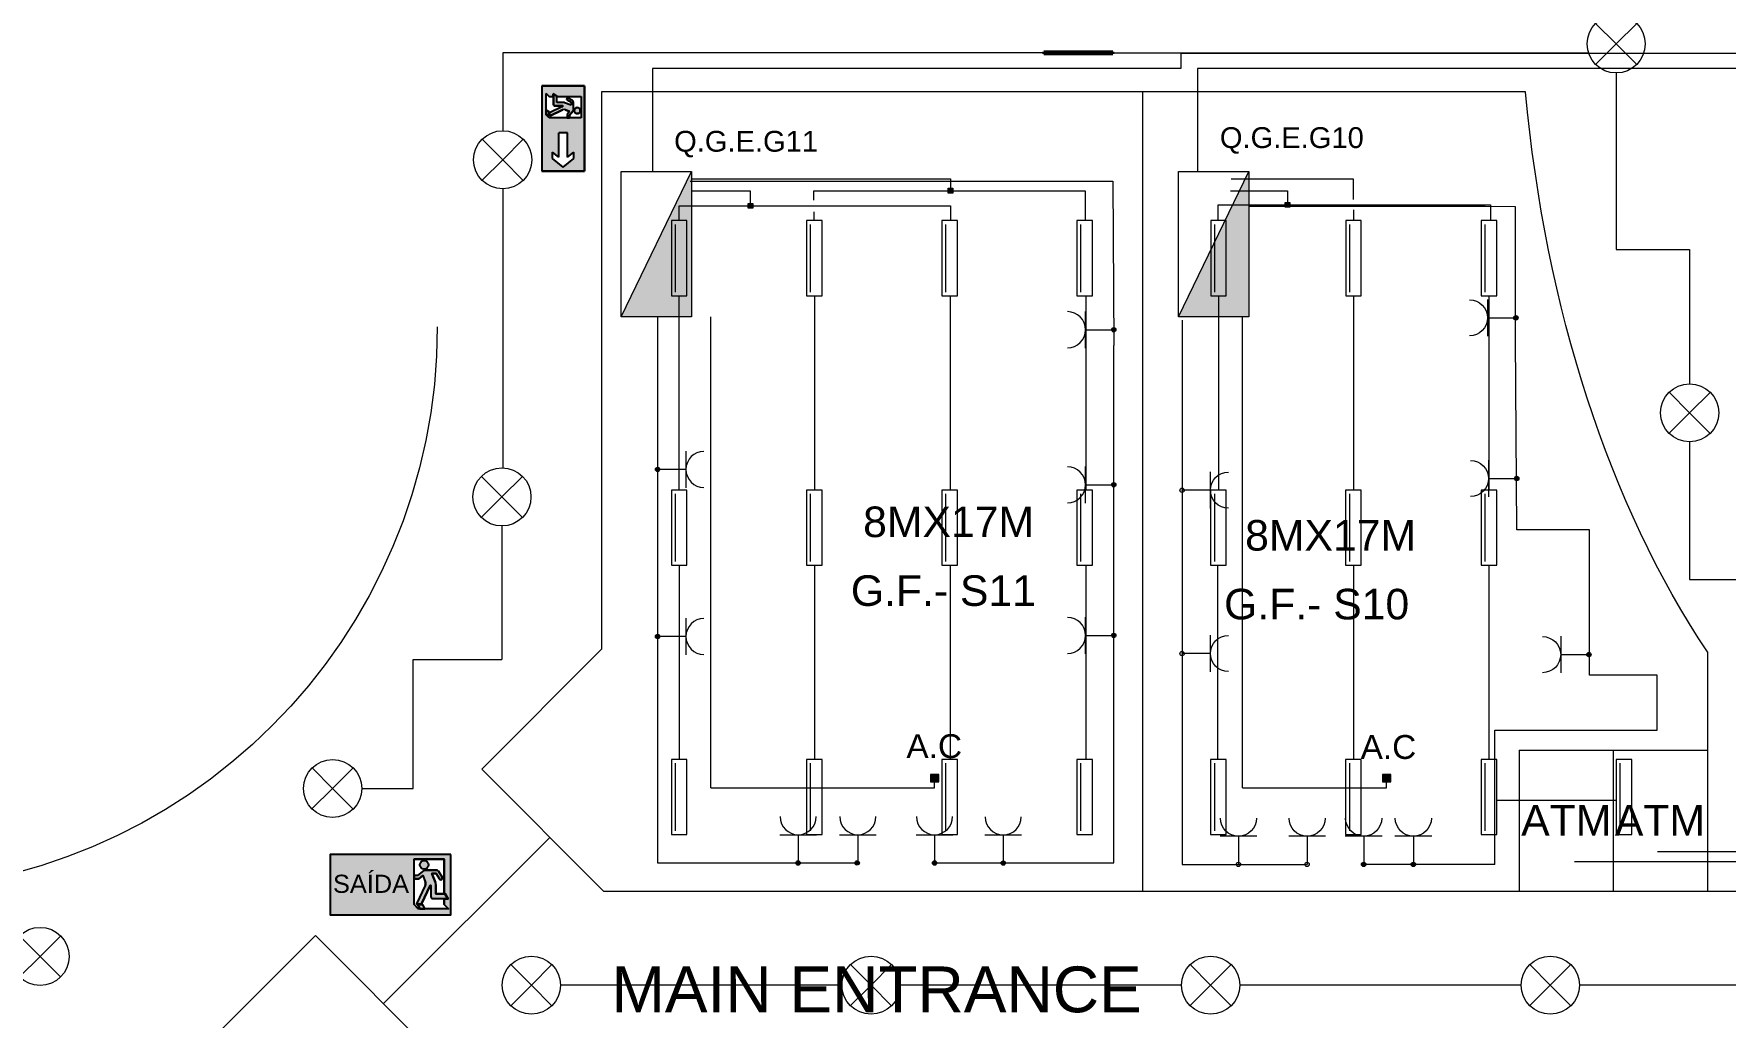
# Model space of a CAD drawing. Extents: x -17539 to 1421, y -3169 to 802964.
# Drawn here: x 84.56 to 120.51, y 365.69 to 386.6 of the extents above; entities that cross this region are included whole.
import ezdxf
from ezdxf.enums import TextEntityAlignment as Align

# ---------------------------------------------------------------- set-up
doc = ezdxf.new("R2010")
doc.units = 0
doc.header["$LTSCALE"] = 25
doc.header["$MEASUREMENT"] = 0
doc.linetypes.add('DASHED2', pattern=[0.375, 0.25, -0.125])
doc.layers.get('0').update_dxf_attribs({"lineweight": 9})
for name, color, linetype, lineweight in [('Iluminação', 10, 'Continuous', 9), ('Quadros', 50, 'Continuous', 9), ('www.cadblocksfree.com', 7, 'Continuous', 9)]:
    doc.layers.add(name, color=color, linetype=linetype, lineweight=lineweight)
doc.layers.add('Simbologia de Emergência', color=6, linetype='Continuous')
doc.layers.add('Tomadas', color=3, linetype='Continuous', lineweight=9, true_color=0x00f500)
doc.styles.add('AGORA COTA', font='arial.ttf')
doc.styles.add('ROMANS', font='arial.ttf')
doc.styles.get("Standard").update_dxf_attribs({"font": 'arial.ttf'})

# ---------------------------------------------------------------- blocks, each defined once
blk = doc.blocks.new('Iluminárias 1')
at = {"layer": 'Iluminação'}
blk.add_line((0.079, 0.079), (1.521, 0.079), dxfattribs=at)
blk.add_lwpolyline([(0, 0), (1.6, 0), (1.6, 0.332), (0, 0.332)], close=True, dxfattribs=at)
blk = doc.blocks.new('Ponto de Luz')
for q in [(-0.437, 0.437), (0.438, 0.436), (-0.438, -0.436), (0.437, -0.437)]:
    blk.add_line((0, 0), q)
blk.add_circle((0, 0), 0.618)
blk = doc.blocks.new('Luminária 4')
at = {"layer": 'Iluminação', "lineweight": 40}
for p, q in [((0.733, 0.043), (-0.734, 0.043)), ((-0.734, 0.043), (-0.734, 0)), ((-0.734, 0), (0.733, 0)), ((0.733, 0), (0.733, 0.043))]:
    blk.add_line(p, q, dxfattribs=at)
at = {"layer": 'Iluminação', "lineweight": 30}
blk.add_line((-0.667, 0.008), (0.679, 0.008), dxfattribs=at)
blk = doc.blocks.new('Caixa de Derivação')
at = {"layer": 'Iluminação'}
h = blk.add_hatch(color=256, dxfattribs=at)
h.dxf.hatch_style = 1
h.paths.add_polyline_path([(0.052, 0.051), (-0.048, 0.051), (-0.048, -0.049), (0.052, -0.049)])
blk.add_lwpolyline([(-0.048, 0.051), (0.052, 0.051), (0.052, -0.049), (-0.048, -0.049)], close=True, dxfattribs=at)
blk = doc.blocks.new('emergencia saida')
at = {"layer": 'Simbologia de Emergência'}
h = blk.add_hatch(color=98, dxfattribs=at)
h.paths.add_polyline_path([(-0.097, 0.169), (-0.097, 1.056), (-1.871, 1.056), (-1.871, 0.169)])
h.paths.add_polyline_path([(-0.638, 0.322), (-0.638, 0.988), (-0.194, 0.988), (-0.194, 0.486), (-0.185, 0.486), (-0.137, 0.406), (-0.194, 0.406), (-0.194, 0.322), (-0.131, 0.259), (-0.575, 0.259)], flags=16)
h.paths.add_polyline_path([(-0.552, 0.906, -1), (-0.426, 0.906, -1)], flags=0)
h.paths.add_polyline_path([(-0.582, 0.323), (-0.511, 0.323), (-0.481, 0.259), (-0.552, 0.259)], flags=0)
h.paths.add_polyline_path([(-0.474, 0.602, 0.215507), (-0.473, 0.66), (-0.51, 0.748), (-0.568, 0.7), (-0.638, 0.7), (-0.638, 0.747), (-0.585, 0.747), (-0.501, 0.817, -0.204141), (-0.48, 0.826), (-0.305, 0.826, -0.263654), (-0.28, 0.812), (-0.226, 0.722, -1), (-0.266, 0.698), (-0.315, 0.779), (-0.377, 0.779), (-0.322, 0.644, -0.095479), (-0.317, 0.617), (-0.317, 0.481), (-0.187, 0.481), (-0.145, 0.41), (-0.366, 0.41, -0.414214), (-0.389, 0.433), (-0.389, 0.599, 0.740976), (-0.403, 0.6), (-0.53, 0.331), (-0.601, 0.331)], flags=0)
for p, q in [((-0.097, 0.169), (-0.097, 1.056)), ((-0.194, 0.988), (-0.638, 0.988)), ((-0.585, 0.747), (-0.638, 0.747)), ((-0.496, 0.821), (-0.585, 0.747)), ((-0.51, 0.748), (-0.568, 0.7)), ((-0.51, 0.748), (-0.473, 0.66)), ((-0.48, 0.826), (-0.305, 0.826)), ((-0.315, 0.779), (-0.377, 0.779)), ((-0.377, 0.779), (-0.322, 0.644)), ((-0.266, 0.698), (-0.315, 0.779)), ((-0.28, 0.812), (-0.226, 0.722)), ((-0.194, 0.486), (-0.194, 0.988)), ((-0.568, 0.7), (-0.638, 0.7)), ((-0.474, 0.602), (-0.601, 0.331)), ((-0.403, 0.6), (-0.53, 0.331)), ((-0.389, 0.599), (-0.389, 0.433)), ((-0.317, 0.617), (-0.317, 0.481)), ((-0.638, 0.322), (-0.575, 0.259)), ((-0.601, 0.331), (-0.53, 0.331)), ((-0.552, 0.259), (-0.582, 0.323)), ((-0.582, 0.323), (-0.511, 0.323)), ((-0.481, 0.259), (-0.511, 0.323)), ((-0.366, 0.41), (-0.145, 0.41)), ((-0.317, 0.481), (-0.187, 0.481)), ((-0.194, 0.486), (-0.185, 0.486)), ((-0.194, 0.322), (-0.194, 0.406)), ((-0.194, 0.406), (-0.137, 0.406)), ((-0.194, 0.322), (-0.131, 0.259)), ((-0.187, 0.481), (-0.145, 0.41)), ((-0.185, 0.486), (-0.137, 0.406)), ((-1.871, 0.169), (-0.097, 0.169))]:
    blk.add_line(p, q, dxfattribs=at)
at = {"layer": 'Simbologia de Emergência', "color": 7, "true_color": 0xffffff}
for points in [[(-0.097, 1.056), (-1.871, 1.056), (-1.871, 0.169), (-0.097, 0.169), (-0.097, 1.056)], [(-0.638, 0.322), (-0.638, 0.988), (-0.194, 0.988), (-0.194, 0.486), (-0.185, 0.486), (-0.137, 0.406), (-0.194, 0.406), (-0.194, 0.322), (-0.131, 0.259), (-0.575, 0.259), (-0.638, 0.322)], [(-0.511, 0.323), (-0.582, 0.323), (-0.552, 0.259), (-0.481, 0.259), (-0.511, 0.323)]]:
    blk.add_lwpolyline(points, close=True, dxfattribs=at)
for points in [[(-0.403, 0.6, -0.740976), (-0.389, 0.599), (-0.389, 0.433, 0.414214), (-0.366, 0.41), (-0.145, 0.41), (-0.187, 0.481), (-0.317, 0.481), (-0.317, 0.617, 0.095479), (-0.322, 0.644), (-0.377, 0.779), (-0.315, 0.779), (-0.266, 0.698, 1), (-0.226, 0.722), (-0.28, 0.812, 0.263654), (-0.305, 0.826), (-0.48, 0.826, 0.148058), (-0.496, 0.821), (-0.585, 0.747), (-0.638, 0.747), (-0.638, 0.7), (-0.568, 0.7), (-0.51, 0.748), (-0.473, 0.66, -0.215507), (-0.474, 0.602), (-0.601, 0.331), (-0.53, 0.331), (-0.403, 0.6, -0.740976)], [(-0.552, 0.906, -1), (-0.426, 0.906, -1), (-0.552, 0.906, -1)]]:
    blk.add_lwpolyline(points, format="xyb", close=True, dxfattribs=at)
at = {"layer": 'Simbologia de Emergência'}
blk.add_lwpolyline([(-0.403, 0.6, -0.038289), (-0.403, 0.601), (-0.403, 0.6, -0.038289)], format="xyb", close=True, dxfattribs=at)
blk.add_circle((-0.489, 0.906), 0.0631, dxfattribs=at)
for centre, radius, start, end in [((-0.48, 0.797), 0.029, 89.9965, 123.6843), ((-0.305, 0.797), 0.029, 30.9159, 89.9965), ((-0.538, 0.632), 0.071, 334.7085, 23.3555), ((-0.396, 0.597), 0.00762, 12.9437, 159.094), ((-0.388, 0.617), 0.071, 359.9965, 21.8123), ((-0.246, 0.71), 0.0234, 210.9159, 30.9159), ((-0.366, 0.433), 0.0222, 179.9965, 269.9965)]:
    blk.add_arc(centre, radius, start, end, dxfattribs=at)
at = {"layer": 'Simbologia de Emergência', "color": 0, "style": 'AGORA COTA'}
blk.add_text('SAÍDA', height=0.2665, rotation=359.9965, dxfattribs=at).set_placement((-1.27, 0.493), align=Align.CENTER)
blk = doc.blocks.new('emergencia seta')
at = {"layer": 'Simbologia de Emergência'}
h = blk.add_hatch(color=98, dxfattribs=at)
h.paths.add_polyline_path([(1.001, 0.298), (0.094, 0.296), (-0.813, 0.294), (-0.811, -0.613), (1.003, -0.609)])
h.paths.add_polyline_path([(-0.131, -0.455), (-0.195, -0.52), (-0.649, -0.521), (-0.585, -0.456), (-0.585, -0.371), (-0.643, -0.371), (-0.595, -0.289), (-0.585, -0.289), (-0.587, 0.224), (-0.133, 0.225)], flags=16)
h.paths.add_polyline_path([(-0.372, -0.172, 0.038289), (-0.372, -0.171)], flags=0)
h.paths.add_polyline_path([(0.186, -0.248), (0.185, -0.067), (0.706, -0.066), (0.597, 0.07), (0.733, 0.07), (0.915, -0.156), (0.734, -0.383), (0.598, -0.383), (0.706, -0.247)], flags=16)
h.paths.add_polyline_path([(-0.349, 0.142, -1), (-0.221, 0.142, -1)], flags=0)
h.paths.add_polyline_path([(-0.188, -0.455), (-0.261, -0.455), (-0.291, -0.52), (-0.218, -0.52)], flags=16)
h.paths.add_polyline_path([(-0.3, -0.17, -0.215507), (-0.301, -0.11), (-0.263, -0.02), (-0.204, -0.069), (-0.132, -0.069), (-0.132, -0.021), (-0.187, -0.021), (-0.277, 0.054, 0.148058), (-0.294, 0.059), (-0.473, 0.059, 0.263654), (-0.498, 0.044), (-0.553, -0.048, 1), (-0.512, -0.072), (-0.462, 0.011), (-0.399, 0.011), (-0.454, -0.127, 0.095479), (-0.459, -0.154), (-0.459, -0.293), (-0.592, -0.294), (-0.635, -0.366), (-0.409, -0.366, 0.414214), (-0.386, -0.343), (-0.387, -0.173, -0.740976), (-0.372, -0.172), (-0.241, -0.446), (-0.169, -0.446)], flags=0)
for p, q in [((-0.813, 0.294), (1.001, 0.298)), ((-0.811, -0.613), (-0.813, 0.294)), ((1.001, 0.298), (1.003, -0.609)), ((1.001, 0.298), (1.001, 0.298)), ((1.001, 0.298), (1.003, -0.609)), ((1.001, 0.298), (1.001, 0.298))]:
    blk.add_line(p, q, dxfattribs=at)
at = {"layer": 'Simbologia de Emergência', "color": 7, "linetype": 'ByBlock', "lineweight": -2, "true_color": 0xffffff}
for p, q in [((1.001, 0.298), (-0.813, 0.294)), ((-0.813, 0.294), (-0.811, -0.613)), ((-0.587, 0.224), (-0.133, 0.225)), ((-0.587, 0.224), (-0.133, 0.225)), ((-0.587, 0.224), (-0.133, 0.225)), ((-0.585, -0.289), (-0.587, 0.224)), ((-0.585, -0.289), (-0.587, 0.224)), ((-0.585, -0.289), (-0.587, 0.224)), ((-0.498, 0.044), (-0.553, -0.048)), ((-0.498, 0.044), (-0.553, -0.048)), ((-0.498, 0.044), (-0.553, -0.048)), ((-0.512, -0.072), (-0.462, 0.011)), ((-0.512, -0.072), (-0.462, 0.011)), ((-0.512, -0.072), (-0.462, 0.011)), ((-0.294, 0.059), (-0.473, 0.059)), ((-0.294, 0.059), (-0.473, 0.059)), ((-0.294, 0.059), (-0.473, 0.059)), ((-0.462, 0.011), (-0.399, 0.011)), ((-0.462, 0.011), (-0.399, 0.011)), ((-0.462, 0.011), (-0.399, 0.011)), ((-0.399, 0.011), (-0.454, -0.127)), ((-0.399, 0.011), (-0.454, -0.127)), ((-0.399, 0.011), (-0.454, -0.127)), ((-0.349, 0.142), (-0.349, 0.142)), ((-0.277, 0.054), (-0.187, -0.021)), ((-0.277, 0.054), (-0.187, -0.021)), ((-0.187, -0.021), (-0.277, 0.054)), ((-0.133, 0.225), (-0.131, -0.455)), ((0.706, -0.066), (0.597, 0.07)), ((0.733, 0.07), (0.597, 0.07)), ((0.915, -0.156), (0.733, 0.07)), ((1.003, -0.609), (1.001, 0.298)), ((1.003, -0.609), (1.001, 0.298)), ((-0.595, -0.289), (-0.643, -0.371)), ((-0.595, -0.289), (-0.643, -0.371)), ((-0.643, -0.371), (-0.595, -0.289)), ((-0.592, -0.294), (-0.635, -0.366)), ((-0.592, -0.294), (-0.635, -0.366)), ((-0.592, -0.294), (-0.635, -0.366)), ((-0.585, -0.289), (-0.595, -0.289)), ((-0.585, -0.289), (-0.595, -0.289)), ((-0.595, -0.289), (-0.585, -0.289)), ((-0.459, -0.293), (-0.592, -0.294)), ((-0.459, -0.293), (-0.592, -0.294)), ((-0.459, -0.293), (-0.592, -0.294)), ((-0.459, -0.154), (-0.459, -0.293)), ((-0.459, -0.154), (-0.459, -0.293)), ((-0.459, -0.154), (-0.459, -0.293)), ((-0.387, -0.173), (-0.386, -0.343)), ((-0.387, -0.173), (-0.386, -0.343)), ((-0.386, -0.343), (-0.387, -0.173)), ((-0.372, -0.171), (-0.372, -0.172)), ((-0.372, -0.172), (-0.241, -0.446)), ((-0.372, -0.172), (-0.241, -0.446)), ((-0.372, -0.172), (-0.372, -0.172)), ((-0.372, -0.172), (-0.241, -0.446)), ((-0.263, -0.02), (-0.301, -0.11)), ((-0.263, -0.02), (-0.301, -0.11)), ((-0.301, -0.11), (-0.263, -0.02)), ((-0.3, -0.17), (-0.169, -0.446)), ((-0.3, -0.17), (-0.169, -0.446)), ((-0.169, -0.446), (-0.3, -0.17)), ((-0.263, -0.02), (-0.204, -0.069)), ((-0.263, -0.02), (-0.204, -0.069)), ((-0.263, -0.02), (-0.204, -0.069)), ((-0.263, -0.02), (-0.263, -0.02)), ((-0.204, -0.069), (-0.132, -0.069)), ((-0.204, -0.069), (-0.132, -0.069)), ((-0.204, -0.069), (-0.132, -0.069)), ((-0.187, -0.021), (-0.132, -0.021)), ((-0.187, -0.021), (-0.132, -0.021)), ((-0.132, -0.021), (-0.187, -0.021)), ((-0.132, -0.069), (-0.132, -0.021)), ((0.706, -0.066), (0.185, -0.067)), ((0.185, -0.067), (0.186, -0.248)), ((0.706, -0.247), (0.186, -0.248)), ((0.706, -0.247), (0.598, -0.383)), ((0.915, -0.156), (0.734, -0.383)), ((-0.811, -0.613), (1.003, -0.609)), ((-0.585, -0.456), (-0.649, -0.521)), ((-0.585, -0.456), (-0.649, -0.521)), ((-0.649, -0.521), (-0.585, -0.456)), ((-0.195, -0.52), (-0.649, -0.521)), ((-0.585, -0.371), (-0.643, -0.371)), ((-0.585, -0.371), (-0.643, -0.371)), ((-0.585, -0.371), (-0.643, -0.371)), ((-0.409, -0.366), (-0.635, -0.366)), ((-0.409, -0.366), (-0.635, -0.366)), ((-0.635, -0.366), (-0.409, -0.366)), ((-0.585, -0.456), (-0.585, -0.371)), ((-0.585, -0.456), (-0.585, -0.371)), ((-0.585, -0.456), (-0.585, -0.371)), ((-0.291, -0.52), (-0.261, -0.455)), ((-0.291, -0.52), (-0.261, -0.455)), ((-0.261, -0.455), (-0.291, -0.52)), ((-0.291, -0.52), (-0.218, -0.52)), ((-0.188, -0.455), (-0.261, -0.455)), ((-0.188, -0.455), (-0.261, -0.455)), ((-0.188, -0.455), (-0.261, -0.455)), ((-0.169, -0.446), (-0.241, -0.446)), ((-0.169, -0.446), (-0.241, -0.446)), ((-0.241, -0.446), (-0.169, -0.446)), ((-0.218, -0.52), (-0.188, -0.455)), ((-0.218, -0.52), (-0.188, -0.455)), ((-0.218, -0.52), (-0.188, -0.455)), ((-0.131, -0.455), (-0.195, -0.52)), ((-0.131, -0.455), (-0.195, -0.52)), ((-0.131, -0.455), (-0.195, -0.52)), ((-0.188, -0.455), (-0.188, -0.455)), ((-0.131, -0.455), (-0.131, -0.455)), ((0.734, -0.383), (0.598, -0.383))]:
    blk.add_line(p, q, dxfattribs=at)
blk.add_circle((-0.285, 0.142), 0.0645, dxfattribs=at)
blk.add_circle((-0.285, 0.142), 0.0645, dxfattribs=at)
for centre, radius, start, end in [((-0.473, 0.029), 0.0296, 90.1318, 149.2124), ((-0.473, 0.029), 0.0296, 90.1318, 149.2123), ((-0.473, 0.029), 0.0296, 90.1318, 149.2123), ((-0.285, 0.142), 0.0645, 0.1318, 180.1318), ((-0.285, 0.142), 0.0645, 180.1318, 0.1318), ((-0.294, 0.03), 0.0296, 56.444, 90.1318), ((-0.294, 0.03), 0.0296, 56.4442, 90.1318), ((-0.294, 0.03), 0.0296, 56.4442, 90.1318), ((-0.532, -0.06), 0.024, 149.2124, 329.2124), ((-0.532, -0.06), 0.024, 149.2123, 329.2123), ((-0.532, -0.06), 0.024, 149.2123, 329.2123), ((-0.387, -0.154), 0.0726, 158.3161, 180.1318), ((-0.387, -0.154), 0.0726, 158.3158, 180.1318), ((-0.387, -0.154), 0.0726, 158.3158, 180.1318), ((-0.409, -0.343), 0.0227, 270.1318, 0.1318), ((-0.409, -0.343), 0.0227, 270.1318, 0.1318), ((-0.409, -0.343), 0.0227, 270.1318, 0.1318), ((-0.379, -0.174), 0.00779, 21.0343, 167.1846), ((-0.379, -0.174), 0.00779, 21.0343, 167.1846), ((-0.379, -0.174), 0.00779, 21.0343, 167.1846), ((-0.379, -0.174), 0.00779, 21.0343, 29.8052), ((-0.234, -0.138), 0.0726, 156.7728, 205.4198), ((-0.234, -0.138), 0.0726, 156.7731, 205.4198), ((-0.234, -0.138), 0.0726, 156.7731, 205.4198)]:
    blk.add_arc(centre, radius, start, end, dxfattribs=at)
blk = doc.blocks.new('Tomada')
for p, q in [((0, 0.632), (0, 0)), ((0, 0), (-0.975, 0)), ((0, 0), (0, -0.632))]:
    blk.add_line(p, q)
blk.add_arc((0.622, 0), 0.622, 90, 270)
blk = doc.blocks.new('quadro eletrico')
h = blk.add_hatch(color=256)
h.dxf.hatch_style = 1
h.paths.add_polyline_path([(1.839, -0.788), (-1.457, 0.809), (-1.457, -0.788)])
blk.add_line((-1.457, 0.809), (1.839, -0.788))
blk.add_lwpolyline([(-1.457, 0.809), (1.839, 0.809), (1.839, -0.788), (-1.457, -0.788)], close=True)
blk = doc.blocks.new('Quadro')
at = {"xscale": 0.6593095434044552, "yscale": 0.6593095434044552, "zscale": 0.6593095434044552}
blk.add_blockref('quadro eletrico', (-0.091, 0.017), dxfattribs=at)

msp = doc.modelspace()

# ---------------------------------------------------------------- hatches: boundary and pattern name
at = {"layer": 'Tomadas'}
h = msp.add_hatch(color=256, dxfattribs=at)
h.dxf.hatch_style = 1
h.paths.add_polyline_path([(116.109, 380.563, 1), (116.016, 380.563, 1)])
h = msp.add_hatch(color=256, dxfattribs=at)
h.dxf.hatch_style = 1
h.paths.add_polyline_path([(116.109, 380.563, 1), (116.016, 380.563, 1)])
h = msp.add_hatch(color=256, dxfattribs=at)
h.dxf.hatch_style = 1
h.paths.add_polyline_path([(116.109, 380.563, 1), (116.016, 380.563, 1)])
h = msp.add_hatch(color=256, dxfattribs=at)
h.dxf.hatch_style = 1
h.paths.add_polyline_path([(116.109, 380.563, 1), (116.016, 380.563, 1)])
h = msp.add_hatch(color=256, dxfattribs=at)
h.dxf.hatch_style = 1
h.paths.add_polyline_path([(107.561, 380.31, 1), (107.467, 380.31, 1)])
h = msp.add_hatch(color=256, dxfattribs=at)
h.dxf.hatch_style = 1
h.paths.add_polyline_path([(107.561, 380.31, 1), (107.467, 380.31, 1)])
h = msp.add_hatch(color=256, dxfattribs=at)
h.dxf.hatch_style = 1
h.paths.add_polyline_path([(107.561, 380.31, 1), (107.467, 380.31, 1)])
h = msp.add_hatch(color=256, dxfattribs=at)
h.dxf.hatch_style = 1
h.paths.add_polyline_path([(107.561, 380.31, 1), (107.467, 380.31, 1)])
h = msp.add_hatch(color=256, dxfattribs=at)
h.dxf.hatch_style = 1
h.paths.add_polyline_path([(97.863, 377.339, 1), (97.77, 377.339, 1)])
h = msp.add_hatch(color=256, dxfattribs=at)
h.dxf.hatch_style = 1
h.paths.add_polyline_path([(97.863, 377.339, 1), (97.77, 377.339, 1)])
h = msp.add_hatch(color=256, dxfattribs=at)
h.dxf.hatch_style = 1
h.paths.add_polyline_path([(97.863, 377.339, 1), (97.77, 377.339, 1)])
h = msp.add_hatch(color=256, dxfattribs=at)
h.dxf.hatch_style = 1
h.paths.add_polyline_path([(97.863, 377.339, 1), (97.77, 377.339, 1)])
h = msp.add_hatch(color=256, dxfattribs=at)
h.dxf.hatch_style = 1
h.paths.add_polyline_path([(116.126, 377.146, 1), (116.033, 377.146, 1)])
h = msp.add_hatch(color=256, dxfattribs=at)
h.dxf.hatch_style = 1
h.paths.add_polyline_path([(116.126, 377.146, 1), (116.033, 377.146, 1)])
h = msp.add_hatch(color=256, dxfattribs=at)
h.dxf.hatch_style = 1
h.paths.add_polyline_path([(116.126, 377.146, 1), (116.033, 377.146, 1)])
h = msp.add_hatch(color=256, dxfattribs=at)
h.dxf.hatch_style = 1
h.paths.add_polyline_path([(116.126, 377.146, 1), (116.033, 377.146, 1)])
h = msp.add_hatch(color=256, dxfattribs=at)
h.dxf.hatch_style = 1
h.paths.add_polyline_path([(107.561, 377.012, 1), (107.467, 377.012, 1)])
h = msp.add_hatch(color=256, dxfattribs=at)
h.dxf.hatch_style = 1
h.paths.add_polyline_path([(107.561, 377.012, 1), (107.467, 377.012, 1)])
h = msp.add_hatch(color=256, dxfattribs=at)
h.dxf.hatch_style = 1
h.paths.add_polyline_path([(107.561, 377.012, 1), (107.467, 377.012, 1)])
h = msp.add_hatch(color=256, dxfattribs=at)
h.dxf.hatch_style = 1
h.paths.add_polyline_path([(107.561, 377.012, 1), (107.467, 377.012, 1)])
h = msp.add_hatch(color=256, dxfattribs=at)
h.dxf.hatch_style = 1
h.paths.add_polyline_path([(108.966, 373.422), (109.012, 373.422, -0.411824), (108.966, 373.376)])
h.paths.add_polyline_path([(108.966, 373.469, -0.411824), (109.012, 373.422), (108.966, 373.422)])
h.paths.add_polyline_path([(108.966, 373.469), (108.966, 373.422), (108.966, 373.376, -0.416608), (108.919, 373.422, -0.416608)])
h.paths.add_polyline_path([(108.919, 376.896, -0.416608), (108.966, 376.943), (108.966, 376.849, -0.416608)])
h.paths.add_polyline_path([(108.966, 376.943, -0.411824), (109.012, 376.896), (108.966, 376.896)])
h.paths.add_polyline_path([(108.966, 376.896), (109.012, 376.896, -0.411824), (108.966, 376.849)])
h = msp.add_hatch(color=256, dxfattribs=at)
h.dxf.hatch_style = 1
h.paths.add_polyline_path([(97.863, 373.785, 1), (97.77, 373.785, 1)])
h = msp.add_hatch(color=256, dxfattribs=at)
h.dxf.hatch_style = 1
h.paths.add_polyline_path([(97.863, 373.785, 1), (97.77, 373.785, 1)])
h = msp.add_hatch(color=256, dxfattribs=at)
h.dxf.hatch_style = 1
h.paths.add_polyline_path([(97.863, 373.785, 1), (97.77, 373.785, 1)])
h = msp.add_hatch(color=256, dxfattribs=at)
h.dxf.hatch_style = 1
h.paths.add_polyline_path([(97.863, 373.785, 1), (97.77, 373.785, 1)])
h = msp.add_hatch(color=256, dxfattribs=at)
h.dxf.hatch_style = 1
h.paths.add_polyline_path([(107.56, 373.808, 1), (107.467, 373.808, 1)])
h = msp.add_hatch(color=256, dxfattribs=at)
h.dxf.hatch_style = 1
h.paths.add_polyline_path([(107.56, 373.808, 1), (107.467, 373.808, 1)])
h = msp.add_hatch(color=256, dxfattribs=at)
h.dxf.hatch_style = 1
h.paths.add_polyline_path([(107.56, 373.808, 1), (107.467, 373.808, 1)])
h = msp.add_hatch(color=256, dxfattribs=at)
h.dxf.hatch_style = 1
h.paths.add_polyline_path([(107.56, 373.808, 1), (107.467, 373.808, 1)])
h = msp.add_hatch(color=256, dxfattribs=at)
h.dxf.hatch_style = 1
h.paths.add_polyline_path([(117.636, 373.441), (117.636, 373.357, -0.552295), (117.569, 373.399, -0.552295)])
h.paths.add_polyline_path([(117.636, 373.441, -0.288415), (117.662, 373.399, -0.288415), (117.636, 373.357)])
h = msp.add_hatch(color=256, dxfattribs=at)
h.dxf.hatch_style = 1
h.paths.add_polyline_path([(117.636, 373.441), (117.636, 373.357, -0.552295), (117.569, 373.399, -0.552295)])
h.paths.add_polyline_path([(117.636, 373.441, -0.288415), (117.662, 373.399, -0.288415), (117.636, 373.357)])
h = msp.add_hatch(color=256, dxfattribs=at)
h.dxf.hatch_style = 1
h.paths.add_polyline_path([(117.636, 373.441), (117.636, 373.357, -0.552295), (117.569, 373.399, -0.552295)])
h.paths.add_polyline_path([(117.636, 373.441, -0.288415), (117.662, 373.399, -0.288415), (117.636, 373.357)])
h = msp.add_hatch(color=256, dxfattribs=at)
h.dxf.hatch_style = 1
h.paths.add_polyline_path([(117.636, 373.441), (117.636, 373.357, -0.552295), (117.569, 373.399, -0.552295)])
h.paths.add_polyline_path([(117.636, 373.441, -0.288415), (117.662, 373.399, -0.288415), (117.636, 373.357)])
h = msp.add_hatch(color=256, dxfattribs=at)
h.dxf.hatch_style = 1
h.paths.add_polyline_path([(103.792, 370.691), (103.792, 370.848), (103.618, 370.848), (103.618, 370.691)])
h = msp.add_hatch(color=256, dxfattribs=at)
h.dxf.hatch_style = 1
h.paths.add_polyline_path([(113.401, 370.691), (113.401, 370.848), (113.226, 370.848), (113.226, 370.691)])
h = msp.add_hatch(color=256, dxfattribs=at)
h.dxf.hatch_style = 1
h.paths.add_polyline_path([(100.849, 368.967, 1), (100.756, 368.967, 1)])
h = msp.add_hatch(color=256, dxfattribs=at)
h.dxf.hatch_style = 1
h.paths.add_polyline_path([(100.849, 368.967, 1), (100.756, 368.967, 1)])
h = msp.add_hatch(color=256, dxfattribs=at)
h.dxf.hatch_style = 1
h.paths.add_polyline_path([(100.849, 368.967, 1), (100.756, 368.967, 1)])
h = msp.add_hatch(color=256, dxfattribs=at)
h.dxf.hatch_style = 1
h.paths.add_polyline_path([(100.849, 368.967, 1), (100.756, 368.967, 1)])
h = msp.add_hatch(color=256, dxfattribs=at)
h.dxf.hatch_style = 1
h.paths.add_polyline_path([(102.104, 368.968, 1), (102.011, 368.968, 1)])
h = msp.add_hatch(color=256, dxfattribs=at)
h.dxf.hatch_style = 1
h.paths.add_polyline_path([(102.104, 368.968, 1), (102.011, 368.968, 1)])
h = msp.add_hatch(color=256, dxfattribs=at)
h.dxf.hatch_style = 1
h.paths.add_polyline_path([(102.104, 368.968, 1), (102.011, 368.968, 1)])
h = msp.add_hatch(color=256, dxfattribs=at)
h.dxf.hatch_style = 1
h.paths.add_polyline_path([(102.104, 368.968, 1), (102.011, 368.968, 1)])
h = msp.add_hatch(color=256, dxfattribs=at)
h.dxf.hatch_style = 1
h.paths.add_polyline_path([(103.751, 368.967, 1), (103.657, 368.967, 1)])
h = msp.add_hatch(color=256, dxfattribs=at)
h.dxf.hatch_style = 1
h.paths.add_polyline_path([(103.751, 368.967, 1), (103.657, 368.967, 1)])
h = msp.add_hatch(color=256, dxfattribs=at)
h.dxf.hatch_style = 1
h.paths.add_polyline_path([(103.751, 368.967, 1), (103.657, 368.967, 1)])
h = msp.add_hatch(color=256, dxfattribs=at)
h.dxf.hatch_style = 1
h.paths.add_polyline_path([(103.751, 368.967, 1), (103.657, 368.967, 1)])
h = msp.add_hatch(color=256, dxfattribs=at)
h.dxf.hatch_style = 1
h.paths.add_polyline_path([(105.211, 368.966, 1), (105.117, 368.966, 1)])
h = msp.add_hatch(color=256, dxfattribs=at)
h.dxf.hatch_style = 1
h.paths.add_polyline_path([(105.211, 368.966, 1), (105.117, 368.966, 1)])
h = msp.add_hatch(color=256, dxfattribs=at)
h.dxf.hatch_style = 1
h.paths.add_polyline_path([(105.211, 368.966, 1), (105.117, 368.966, 1)])
h = msp.add_hatch(color=256, dxfattribs=at)
h.dxf.hatch_style = 1
h.paths.add_polyline_path([(105.211, 368.966, 1), (105.117, 368.966, 1)])
h = msp.add_hatch(color=256, dxfattribs=at)
h.dxf.hatch_style = 1
h.paths.add_polyline_path([(111.623, 368.984, -0.414214), (111.67, 368.938), (111.623, 368.938)])
h.paths.add_polyline_path([(111.623, 368.984), (111.623, 368.938), (111.577, 368.938, -0.414214)])
h.paths.add_polyline_path([(111.577, 368.938), (111.623, 368.938), (111.67, 368.938, -1)])
h.paths.add_polyline_path([(110.21, 368.938), (110.117, 368.938, -1)])
h.paths.add_polyline_path([(110.117, 368.938), (110.21, 368.938, -1)])
h = msp.add_hatch(color=256, dxfattribs=at)
h.dxf.hatch_style = 1
h.paths.add_polyline_path([(111.623, 368.984, -0.414214), (111.67, 368.938), (111.623, 368.938)])
h.paths.add_polyline_path([(111.623, 368.984), (111.623, 368.938), (111.577, 368.938, -0.414214)])
h.paths.add_polyline_path([(111.577, 368.938), (111.623, 368.938), (111.67, 368.938, -1)])
h.paths.add_polyline_path([(110.21, 368.938), (110.117, 368.938, -1)])
h.paths.add_polyline_path([(110.117, 368.938), (110.21, 368.938, -1)])
h = msp.add_hatch(color=256, dxfattribs=at)
h.dxf.hatch_style = 1
h.paths.add_polyline_path([(111.623, 368.984, -0.414214), (111.67, 368.938), (111.623, 368.938)])
h.paths.add_polyline_path([(111.623, 368.984), (111.623, 368.938), (111.577, 368.938, -0.414214)])
h.paths.add_polyline_path([(111.577, 368.938), (111.623, 368.938), (111.67, 368.938, -1)])
h.paths.add_polyline_path([(110.21, 368.938), (110.117, 368.938, -1)])
h.paths.add_polyline_path([(110.117, 368.938), (110.21, 368.938, -1)])
h = msp.add_hatch(color=256, dxfattribs=at)
h.dxf.hatch_style = 1
h.paths.add_polyline_path([(111.623, 368.984, -0.414214), (111.67, 368.938), (111.623, 368.938)])
h.paths.add_polyline_path([(111.623, 368.984), (111.623, 368.938), (111.577, 368.938, -0.414214)])
h.paths.add_polyline_path([(111.577, 368.938), (111.623, 368.938), (111.67, 368.938, -1)])
h.paths.add_polyline_path([(110.21, 368.938), (110.117, 368.938, -1)])
h.paths.add_polyline_path([(110.117, 368.938), (110.21, 368.938, -1)])
h = msp.add_hatch(color=256, dxfattribs=at)
h.dxf.hatch_style = 1
h.paths.add_polyline_path([(112.873, 368.938, 1), (112.779, 368.938, 1)])
h = msp.add_hatch(color=256, dxfattribs=at)
h.dxf.hatch_style = 1
h.paths.add_polyline_path([(112.873, 368.938, 1), (112.779, 368.938, 1)])
h = msp.add_hatch(color=256, dxfattribs=at)
h.dxf.hatch_style = 1
h.paths.add_polyline_path([(112.873, 368.938, 1), (112.779, 368.938, 1)])
h = msp.add_hatch(color=256, dxfattribs=at)
h.dxf.hatch_style = 1
h.paths.add_polyline_path([(112.873, 368.938, 1), (112.779, 368.938, 1)])
h = msp.add_hatch(color=256, dxfattribs=at)
h.dxf.hatch_style = 1
h.paths.add_polyline_path([(113.929, 368.938, 1), (113.836, 368.938, 1)])
h = msp.add_hatch(color=256, dxfattribs=at)
h.dxf.hatch_style = 1
h.paths.add_polyline_path([(113.929, 368.938, 1), (113.836, 368.938, 1)])
h = msp.add_hatch(color=256, dxfattribs=at)
h.dxf.hatch_style = 1
h.paths.add_polyline_path([(113.929, 368.938, 1), (113.836, 368.938, 1)])
h = msp.add_hatch(color=256, dxfattribs=at)
h.dxf.hatch_style = 1
h.paths.add_polyline_path([(113.929, 368.938, 1), (113.836, 368.938, 1)])

# ---------------------------------------------------------------- linework, layer by layer
at = {"layer": 'Iluminação'}
for p, q in [((106.031, 386.199), (94.523, 386.199)), ((94.523, 386.199), (94.523, 384.542)), ((107.498, 386.199), (117.606, 386.199)), ((118.194, 385.771), (118.194, 382.017)), ((94.523, 383.306), (94.523, 377.371)), ((98.54, 383.518), (104.041, 383.518)), ((104.041, 383.518), (104.041, 383.266)), ((112.608, 383.51), (110.01, 383.51)), ((112.608, 383.081), (112.608, 383.51)), ((98.277, 382.63), (98.277, 382.946)), ((98.277, 382.946), (104.043, 382.946)), ((98.54, 383.263), (99.786, 383.263)), ((99.786, 383.263), (99.786, 382.946)), ((101.138, 383.062), (101.138, 383.266)), ((101.138, 383.266), (106.903, 383.266)), ((104.043, 382.946), (104.043, 382.63)), ((106.903, 383.266), (106.903, 382.63)), ((109.732, 382.63), (109.732, 382.964)), ((109.732, 382.964), (115.525, 382.964)), ((109.998, 383.263), (111.206, 383.263)), ((111.206, 383.263), (111.206, 382.964)), ((115.525, 382.964), (115.525, 382.63)), ((101.143, 382.63), (101.143, 382.819)), ((112.614, 382.63), (112.614, 382.857)), ((118.194, 382.017), (119.755, 382.017)), ((119.755, 382.017), (119.755, 379.16)), ((98.271, 376.9), (98.271, 381.03)), ((101.159, 376.9), (101.159, 381.03)), ((104.043, 376.9), (104.043, 381.03)), ((106.927, 376.9), (106.927, 381.03)), ((109.745, 376.9), (109.745, 381.03)), ((112.615, 376.9), (112.615, 381.03)), ((115.497, 376.9), (115.497, 381.03)), ((119.755, 377.924), (119.755, 374.996)), ((94.506, 376.136), (94.506, 373.292)), ((98.271, 375.3), (98.271, 371.17)), ((101.159, 371.17), (101.159, 375.3)), ((104.043, 371.17), (104.043, 375.3)), ((106.927, 371.17), (106.927, 375.3)), ((109.717, 375.3), (109.717, 371.17)), ((112.615, 371.17), (112.615, 375.3)), ((115.497, 371.17), (115.497, 375.3)), ((119.755, 374.996), (122.011, 374.996)), ((92.618, 370.552), (92.618, 373.292)), ((92.618, 373.292), (94.506, 373.292)), ((91.525, 370.552), (92.618, 370.552)), ((115.656, 370.304), (118.193, 370.304)), ((101.736, 366.369), (95.751, 366.369)), ((108.956, 366.369), (102.971, 366.369)), ((116.176, 366.369), (110.191, 366.369)), ((123.396, 366.369), (117.411, 366.369))]:
    msp.add_line(p, q, dxfattribs=at)
at = {"layer": 'Quadros'}
for p, q in [((134.397, 386.184), (108.937, 386.184)), ((108.937, 386.184), (108.937, 385.866)), ((108.937, 385.866), (97.711, 385.866)), ((97.711, 385.866), (97.711, 383.673)), ((134.763, 385.867), (109.291, 385.867)), ((109.291, 385.867), (109.291, 383.673)), ((135.359, 368.993), (117.308, 368.993)), ((135.097, 369.204), (119.072, 369.204))]:
    msp.add_line(p, q, dxfattribs=at)
at = {"layer": 'Tomadas'}
for p, q in [((98.506, 383.472), (107.497, 383.472)), ((107.497, 383.472), (107.514, 379.973)), ((115.411, 382.932), (110.376, 382.932)), ((116.053, 382.921), (115.411, 382.932)), ((116.053, 380.12), (116.053, 382.921)), ((97.817, 380.581), (97.817, 368.968)), ((97.817, 380.581), (97.817, 368.968)), ((97.817, 380.581), (97.817, 368.968)), ((97.817, 380.581), (97.817, 368.968)), ((98.947, 370.567), (98.947, 380.586)), ((108.966, 380.514), (108.966, 368.938)), ((108.966, 380.514), (108.966, 368.938)), ((108.966, 380.514), (108.966, 368.938)), ((108.966, 380.514), (108.966, 368.938)), ((110.248, 370.567), (110.248, 380.586)), ((116.083, 376.051), (116.053, 380.12)), ((107.514, 368.968), (107.514, 379.973)), ((107.514, 368.968), (107.514, 379.973)), ((107.514, 368.968), (107.514, 379.973)), ((107.514, 368.968), (107.514, 379.973)), ((117.627, 376.051), (116.083, 376.051)), ((117.627, 372.962), (117.627, 376.051)), ((119.066, 372.962), (117.627, 372.962)), ((119.066, 371.789), (119.066, 372.962)), ((115.615, 368.938), (115.615, 371.789)), ((115.615, 371.789), (119.066, 371.789)), ((103.7, 370.567), (103.7, 370.758)), ((113.309, 370.567), (113.309, 370.758)), ((98.947, 370.567), (103.7, 370.567)), ((110.248, 370.567), (113.309, 370.567)), ((97.817, 368.968), (102.082, 368.968)), ((97.817, 368.968), (102.082, 368.968)), ((97.817, 368.968), (102.082, 368.968)), ((97.817, 368.968), (102.082, 368.968)), ((103.692, 368.968), (107.514, 368.968)), ((103.692, 368.968), (107.514, 368.968)), ((103.692, 368.968), (107.514, 368.968)), ((103.692, 368.968), (107.514, 368.968)), ((108.966, 368.938), (111.612, 368.938)), ((115.615, 368.938), (112.823, 368.938))]:
    msp.add_line(p, q, dxfattribs=at)
for points in [[(103.618, 370.691), (103.792, 370.691), (103.792, 370.848), (103.618, 370.848)], [(113.226, 370.691), (113.401, 370.691), (113.401, 370.848), (113.226, 370.848)]]:
    msp.add_lwpolyline(points, close=True, dxfattribs=at)
for centre in [(116.063, 380.563), (116.063, 380.563), (116.063, 380.563), (116.063, 380.563), (107.514, 380.31), (107.514, 380.31), (107.514, 380.31), (107.514, 380.31), (97.817, 377.339), (97.817, 377.339), (97.817, 377.339), (97.817, 377.339), (116.079, 377.146), (116.079, 377.146), (116.079, 377.146), (116.079, 377.146), (107.514, 377.012), (107.514, 377.012), (107.514, 377.012), (107.514, 377.012), (108.966, 376.896), (108.966, 376.896), (108.966, 376.896), (108.966, 376.896), (97.817, 373.785), (97.817, 373.785), (97.817, 373.785), (97.817, 373.785), (107.514, 373.808), (107.514, 373.808), (107.514, 373.808), (107.514, 373.808), (108.966, 373.422), (108.966, 373.422), (108.966, 373.422), (108.966, 373.422), (117.615, 373.399), (117.615, 373.399), (117.615, 373.399), (117.615, 373.399), (100.803, 368.967), (100.803, 368.967), (100.803, 368.967), (100.803, 368.967), (102.058, 368.968), (102.058, 368.968), (102.058, 368.968), (102.058, 368.968), (103.704, 368.967), (103.704, 368.967), (103.704, 368.967), (103.704, 368.967), (105.164, 368.966), (105.164, 368.966), (105.164, 368.966), (105.164, 368.966), (110.163, 368.938), (110.163, 368.938), (110.163, 368.938), (110.163, 368.938), (111.623, 368.938), (111.623, 368.938), (111.623, 368.938), (111.623, 368.938), (112.826, 368.938), (112.826, 368.938), (112.826, 368.938), (112.826, 368.938), (113.882, 368.938), (113.882, 368.938), (113.882, 368.938), (113.882, 368.938)]:
    msp.add_circle(centre, 0.0466, dxfattribs=at)
at = {"layer": 'www.cadblocksfree.com'}
for p, q in [((116.269, 385.369), (96.625, 385.369)), ((96.625, 385.369), (96.625, 373.512)), ((108.133, 368.369), (108.133, 385.369)), ((94.076, 370.962), (96.625, 373.512)), ((120.133, 373.462), (120.133, 368.369)), ((116.133, 371.369), (120.133, 371.369)), ((116.133, 371.369), (116.133, 368.369)), ((118.133, 371.369), (118.133, 368.369)), ((96.669, 368.369), (94.076, 370.962)), ((91.991, 365.976), (95.517, 369.499)), ((96.669, 368.369), (120.133, 368.369)), ((120.133, 368.369), (136.133, 368.369)), ((90.54, 367.427), (87.991, 364.877)), ((93.133, 364.834), (90.54, 367.427))]:
    msp.add_line(p, q, dxfattribs=at)
at = {"layer": 'www.cadblocksfree.com', "color": 5, "linetype": 'DASHED2', "ltscale": 10}
msp.add_circle((81.133, 380.369), 12, dxfattribs=at)
at = {"layer": 'www.cadblocksfree.com', "extrusion": (0, 0, -1)}
msp.add_ellipse((128.133, 388.369), major_axis=(0, 20), ratio=0.6, start_param=10.154506, end_param=10.845006, dxfattribs=at)

# ---------------------------------------------------------------- block references
at = {"layer": 'Iluminação'}
for name, p in [('Ponto de Luz', (118.194, 386.389)), ('Luminária 4', (106.764, 386.178)), ('Ponto de Luz', (94.523, 383.924)), ('Caixa de Derivação', (104.041, 383.266)), ('Caixa de Derivação', (99.786, 382.946)), ('Caixa de Derivação', (111.206, 382.964)), ('Ponto de Luz', (119.755, 378.542)), ('Ponto de Luz', (94.506, 376.754)), ('Ponto de Luz', (90.907, 370.552)), ('Ponto de Luz', (84.689, 366.98)), ('Ponto de Luz', (102.353, 366.369)), ('Ponto de Luz', (109.573, 366.369)), ('Ponto de Luz', (116.793, 366.369))]:
    msp.add_blockref(name, p, dxfattribs=at)
for name, p, rotation in [('Iluminárias 1', (98.109, 382.63), 270.000000000058), ('Iluminárias 1', (100.979, 382.63), 270.000000000058), ('Iluminárias 1', (103.859, 382.63), 270.000000000058), ('Iluminárias 1', (106.729, 382.63), 270.000000000058), ('Iluminárias 1', (109.574, 382.63), 270.000000000058), ('Iluminárias 1', (112.444, 382.63), 270.000000000058), ('Iluminárias 1', (115.324, 382.63), 270.000000000058), ('Iluminárias 1', (98.109, 376.9), 270.000000000058), ('Iluminárias 1', (100.979, 376.9), 270.000000000058), ('Iluminárias 1', (103.859, 376.9), 270.000000000058), ('Iluminárias 1', (106.729, 376.9), 270.000000000058), ('Iluminárias 1', (109.573, 376.9), 270.000000000058), ('Iluminárias 1', (112.443, 376.9), 270.000000000058), ('Iluminárias 1', (115.323, 376.9), 270.000000000058), ('Iluminárias 1', (98.109, 371.17), 270.000000000058), ('Iluminárias 1', (100.979, 371.17), 270.000000000058), ('Iluminárias 1', (103.859, 371.17), 270.000000000058), ('Iluminárias 1', (106.729, 371.17), 270.000000000058), ('Iluminárias 1', (109.573, 371.17), 270.000000000058), ('Iluminárias 1', (112.443, 371.17), 270.000000000058), ('Iluminárias 1', (115.323, 371.17), 270.000000000058), ('Iluminárias 1', (118.193, 371.17), 270.000000000058), ('Ponto de Luz', (95.133, 366.369), 89.99999999999999)]:
    msp.add_blockref(name, p, dxfattribs=dict(at, rotation=rotation))
at = {"layer": 'Quadros', "xscale": 1.422900023054062, "yscale": 1.422900023054062, "zscale": 1.422900023054062, "rotation": 89.99999999999996}
for p in [(97.825, 382.077), (109.672, 382.077)]:
    msp.add_blockref('Quadro', p, dxfattribs=at)
at = {"layer": 'Simbologia de Emergência', "rotation": 270}
msp.add_blockref('emergencia seta', (95.966, 384.685), dxfattribs=at)
at = {"layer": 'Simbologia de Emergência', "xscale": 1.446648851099372, "yscale": 1.446648851099372, "zscale": 1.446648851099372}
msp.add_blockref('emergencia saida', (93.561, 367.619), dxfattribs=at)
at = {"layer": 'Tomadas', "yscale": 0.6170314054757464, "zscale": 0.6170314054757464}
for p, xscale in [((115.461, 380.563), -0.6170314054757464), ((115.461, 380.563), -0.6170314054757464), ((115.461, 380.563), -0.6170314054757464), ((115.461, 380.563), -0.6170314054757464), ((98.418, 377.339), 0.6170314054757464), ((98.418, 377.339), 0.6170314054757464), ((98.418, 377.339), 0.6170314054757464), ((98.418, 377.339), 0.6170314054757464), ((115.478, 377.146), -0.6170314054757464), ((115.478, 377.146), -0.6170314054757464), ((115.478, 377.146), -0.6170314054757464), ((115.478, 377.146), -0.6170314054757464), ((98.418, 373.785), 0.6170314054757464), ((98.418, 373.785), 0.6170314054757464), ((98.418, 373.785), 0.6170314054757464), ((98.418, 373.785), 0.6170314054757464), ((117.014, 373.399), -0.6170314054757464), ((117.014, 373.399), -0.6170314054757464), ((117.014, 373.399), -0.6170314054757464), ((117.014, 373.399), -0.6170314054757464)]:
    msp.add_blockref('Tomada', p, dxfattribs=dict(at, xscale=xscale))
for p, xscale, rotation in [((106.913, 380.31), 0.6170314054757464, 180), ((106.913, 380.31), 0.6170314054757464, 180), ((106.913, 380.31), 0.6170314054757464, 180), ((106.913, 380.31), 0.6170314054757464, 180), ((106.913, 377.012), 0.6170314054757464, 180), ((106.913, 377.012), 0.6170314054757464, 180), ((106.913, 377.012), 0.6170314054757464, 180), ((106.913, 377.012), 0.6170314054757464, 180), ((109.567, 376.896), -0.6170314054757464, 180), ((109.567, 376.896), -0.6170314054757464, 180), ((109.567, 376.896), -0.6170314054757464, 180), ((109.567, 376.896), -0.6170314054757464, 180), ((106.912, 373.808), 0.6170314054757464, 180), ((106.912, 373.808), 0.6170314054757464, 180), ((106.912, 373.808), 0.6170314054757464, 180), ((106.912, 373.808), 0.6170314054757464, 180), ((109.567, 373.422), -0.6170314054757464, 180), ((109.567, 373.422), -0.6170314054757464, 180), ((109.567, 373.422), -0.6170314054757464, 180), ((109.567, 373.422), -0.6170314054757464, 180), ((100.803, 369.569), 0.6170314054757464, 89.99999999999999), ((100.803, 369.569), 0.6170314054757464, 89.99999999999999), ((100.803, 369.569), 0.6170314054757464, 89.99999999999999), ((100.803, 369.569), 0.6170314054757464, 89.99999999999999), ((102.073, 369.569), 0.6170314054757464, 89.99999999999999), ((102.073, 369.569), 0.6170314054757464, 89.99999999999999), ((102.073, 369.569), 0.6170314054757464, 89.99999999999999), ((102.073, 369.569), 0.6170314054757464, 89.99999999999999), ((103.704, 369.569), 0.6170314054757464, 89.99999999999999), ((103.704, 369.569), 0.6170314054757464, 89.99999999999999), ((103.704, 369.569), 0.6170314054757464, 89.99999999999999), ((103.704, 369.569), 0.6170314054757464, 89.99999999999999), ((105.164, 369.567), 0.6170314054757464, 89.99999999999999), ((105.164, 369.567), 0.6170314054757464, 89.99999999999999), ((105.164, 369.567), 0.6170314054757464, 89.99999999999999), ((105.164, 369.567), 0.6170314054757464, 89.99999999999999), ((110.163, 369.539), -0.6170314054757464, 270), ((110.163, 369.539), -0.6170314054757464, 270), ((110.163, 369.539), -0.6170314054757464, 270), ((110.163, 369.539), -0.6170314054757464, 270), ((111.623, 369.539), -0.6170314054757464, 270), ((111.623, 369.539), -0.6170314054757464, 270), ((111.623, 369.539), -0.6170314054757464, 270), ((111.623, 369.539), -0.6170314054757464, 270), ((112.826, 369.539), -0.6170314054757464, 270), ((112.826, 369.539), -0.6170314054757464, 270), ((112.826, 369.539), -0.6170314054757464, 270), ((112.826, 369.539), -0.6170314054757464, 270), ((113.882, 369.539), -0.6170314054757464, 270), ((113.882, 369.539), -0.6170314054757464, 270), ((113.882, 369.539), -0.6170314054757464, 270), ((113.882, 369.539), -0.6170314054757464, 270)]:
    msp.add_blockref('Tomada', p, dxfattribs=dict(at, xscale=xscale, rotation=rotation))

# ---------------------------------------------------------------- texts
at = {"layer": 'Quadros', "char_height": 0.4429, "width": 3.46617, "attachment_point": 1}
for s, insert in [('Q.G.E.G11', (98.167, 384.539)), ('Q.G.E.G10', (109.769, 384.617))]:
    msp.add_mtext(s, dxfattribs=dict(at, insert=insert))
at = {"layer": 'Tomadas', "char_height": 0.5082, "width": 1.05584, "attachment_point": 1}
for insert in [(103.105, 371.707), (112.761, 371.689)]:
    msp.add_mtext('A.C', dxfattribs=dict(at, insert=insert))
at = {"layer": 'www.cadblocksfree.com', "style": 'ROMANS'}
for s, height, p in [('8MX17M', 0.65, (102.185, 376.549)), ('8MX17M', 0.65, (110.306, 376.262)), ('G.F.- S11', 0.65, (101.924, 375.086)), ('G.F.- S10', 0.65, (109.859, 374.799)), ('ATM', 0.65, (116.175, 370.201)), ('ATM', 0.65, (118.166, 370.201)), ('MAIN ENTRANCE', 0.975, (96.835, 366.766))]:
    msp.add_text(s, height=height, dxfattribs=at).set_placement(p, align=Align.TOP_LEFT)

doc.saveas('drawing.dxf')
